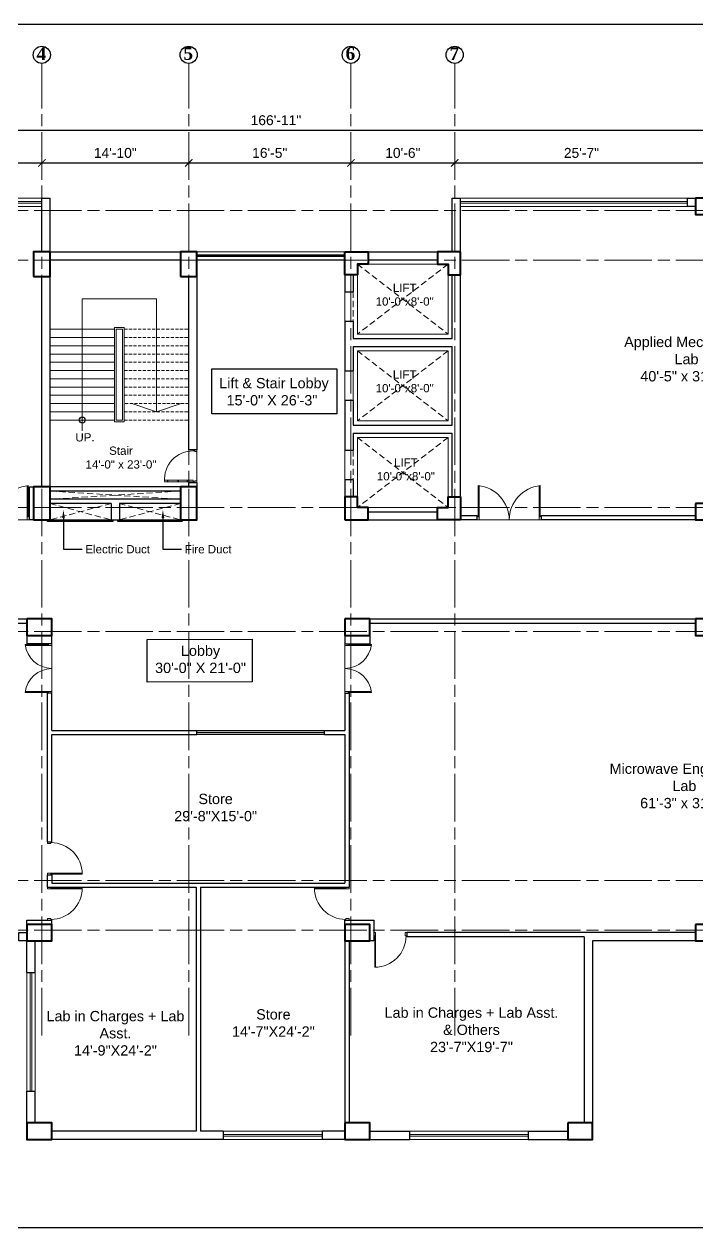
# Model space of a CAD drawing. Header units: inches. Extents: x -12 to 20935469, y -1604 to 24729220.
# Drawn here: x 20841094 to 20841909, y 24721123 to 24722582 of the extents above; entities that cross this region are included whole.
import ezdxf
from ezdxf import colors
from ezdxf.entities.mleader import LeaderData, LeaderLine
from ezdxf.math import Vec2, Vec3

# ---------------------------------------------------------------- set-up
doc = ezdxf.new("R2010")
doc.units = ezdxf.units.IN
doc.header["$LTSCALE"] = 0.03
doc.header["$MEASUREMENT"] = 0
doc.header["$PDMODE"] = 32
doc.header["$PDSIZE"] = 15
doc.linetypes.add('ACAD_ISO08W100', pattern=[36, 24, -3, 6, -3])
doc.linetypes.add('DASHED2', pattern=[0.375, 0.25, -0.125])
for name, color, linetype, lineweight in [('column', 1, 'Continuous', 40), ('Dim Line', 252, 'Continuous', 13), ('Door', 7, 'Continuous', 18), ('Dot', 253, 'Continuous', 0), ('Gas', 21, 'Continuous', 5), ('Grid Line', 252, 'Continuous', 18), ('Hatch', 253, 'Continuous', 15), ('Main Wall', 7, 'Continuous', 30), ('RAIL', 23, 'Continuous', 13), ('STAIR', 46, 'Continuous', 15), ('wind.', 150, 'Continuous', 20)]:
    doc.layers.add(name, color=color, linetype=linetype, lineweight=lineweight)
doc.layers.add('FUR', color=251, linetype='Continuous')
doc.layers.add('TEXT', color=7, linetype='Continuous')
doc.styles.add('2', font='swisscl.ttf')
doc.styles.add('RomanS', font='arial.ttf', dxfattribs={"height": 12})
doc.styles.get("Standard").update_dxf_attribs({"font": 'timesbd.ttf'})
doc.dimstyles.new('Aec_Arch_I', dxfattribs={"dimscale": 96, "dimtxt": 12, "dimasz": 0.09375, "dimexe": 0.125, "dimexo": 0.125, "dimgap": 0.0625, "dimtad": 1, "dimdec": 0, "dimzin": 3, "dimdsep": 46, "dimlunit": 4, "dimtxsty": 'RomanS', "dimblk1": 'ARCHTICK', "dimblk2": 'ARCHTICK', "dimsah": 1, "dimcen": 0.09375, "dimdle": 0.125, "dimadec": 0, "dimazin": 0, "dimtfac": 0.75, "dimtdec": 0, "dimtmove": 2, "dimatfit": 3, "dimldrblk": 'ARCHTICK', "dimfxl": 1, "dimfrac": 1, "dimtolj": 1, "dimtzin": 0, "dimarcsym": 0})

# ---------------------------------------------------------------- blocks, each defined once
blk = doc.blocks.new('Door_45')
at = {"layer": 'Door'}
for p, q in [((1.5, 5), (1.5, 44)), ((1.5, 40), (2.2, 40)), ((2.2, 40), (2.2, 39.5)), ((2.2, 39.5), (2.7, 39.5)), ((2.7, 39.5), (2.7, 40)), ((2.7, 40), (3.5, 40)), ((3.5, 44), (3.5, 5)), ((1.5, 25.8), (2.2, 25.8)), ((2.2, 25.8), (2.2, 25.3)), ((2.2, 25.3), (2.7, 25.3)), ((2.7, 25.8), (3.5, 25.8)), ((2.7, 25.3), (2.7, 25.8)), ((0, 0), (0, 5)), ((0, 5), (1.5, 5)), ((1.5, 12.6), (2.2, 12.6)), ((3.5, 5), (1.5, 5)), ((1.5, 5), (1.5, 3)), ((1.5, 3), (2.5, 3)), ((2.2, 12.6), (2.2, 13.1)), ((2.2, 13.1), (2.7, 13.1)), ((2.5, 3), (2.5, 0)), ((2.7, 13.1), (2.7, 12.6)), ((2.7, 12.6), (3.5, 12.6)), ((42.5, 3), (42.5, 0)), ((43.5, 3), (42.5, 3)), ((45, 5), (43.5, 5)), ((43.5, 5), (43.5, 3)), ((45, 0), (45, 5)), ((2.5, 0), (0, 0)), ((42.5, 0), (45, 0))]:
    blk.add_line(p, q, dxfattribs=at)
blk.add_arc((4.7, 5.3), 38.8, 359.6233, 94.6685, dxfattribs=at)
blk = doc.blocks.new('$D40')
at = {"layer": 'Door'}
for p, q in [((1, 4), (1, 42)), ((2, 0), (2, 42)), ((1, 5), (0, 5)), ((2, 0), (0, 0)), ((2, 4), (1, 4)), ((39, 4), (38, 4)), ((38, 4), (38, 0)), ((40, 0), (38, 0)), ((40, 5), (39, 5)), ((39, 5), (39, 4))]:
    blk.add_line(p, q, dxfattribs=at)
blk.add_arc((1, 4), 38, 0, 90, dxfattribs=at)
blk = doc.blocks.new('_ArchTick')
at = {"color": 0, "linetype": 'ByBlock', "lineweight": 35, "const_width": 0.15}
blk.add_lwpolyline([(-0.5, -0.5), (0.5, 0.5)], dxfattribs=at)
blk = doc.blocks.new('*D8')
at = {"layer": 'Defpoints', "color": 0, "transparency": 16777216}
for p in [(20831396.3, 24724578.2), (20831666.3, 24724578.2), (20831666.3, 24724578.2)]:
    blk.add_point(p, dxfattribs=at)
at = {"layer": 'Dim Line', "color": 0, "lineweight": -2, "transparency": 16777216}
blk.add_line((20831384.3, 24724578.2), (20831678.3, 24724578.2), dxfattribs=at)
at = {"layer": 'Dim Line', "color": 0, "lineweight": -2, "transparency": 16777216, "xscale": 9, "yscale": 9, "zscale": 9, "rotation": 180}
blk.add_blockref('_ArchTick', (20831396.3, 24724578.2), dxfattribs=at)
at = {"layer": 'Dim Line', "color": 0, "lineweight": -2, "transparency": 16777216, "xscale": 9, "yscale": 9, "zscale": 9}
blk.add_blockref('_ArchTick', (20831666.3, 24724578.2), dxfattribs=at)
at = {"layer": 'Dim Line', "color": 0, "transparency": 16777216, "insert": (20831531.3, 24724590.3), "char_height": 12, "attachment_point": 5, "style": 'RomanS'}
blk.add_mtext('\\A1;22\'-6"', dxfattribs=at)
blk = doc.blocks.new('*D9')
at = {"layer": 'Defpoints', "color": 0, "transparency": 16777216}
for p in [(20831666.3, 24724578.2), (20831844.3, 24724578.2), (20831844.3, 24724578.2)]:
    blk.add_point(p, dxfattribs=at)
at = {"layer": 'Dim Line', "color": 0, "lineweight": -2, "transparency": 16777216}
blk.add_line((20831654.3, 24724578.2), (20831856.3, 24724578.2), dxfattribs=at)
at = {"layer": 'Dim Line', "color": 0, "lineweight": -2, "transparency": 16777216, "xscale": 9, "yscale": 9, "zscale": 9, "rotation": 180}
blk.add_blockref('_ArchTick', (20831666.3, 24724578.2), dxfattribs=at)
at = {"layer": 'Dim Line', "color": 0, "lineweight": -2, "transparency": 16777216, "xscale": 9, "yscale": 9, "zscale": 9}
blk.add_blockref('_ArchTick', (20831844.3, 24724578.2), dxfattribs=at)
at = {"layer": 'Dim Line', "color": 0, "transparency": 16777216, "insert": (20831755.3, 24724590.3), "char_height": 12, "attachment_point": 5, "style": 'RomanS'}
blk.add_mtext('\\A1;14\'-10"', dxfattribs=at)
blk = doc.blocks.new('*D21')
at = {"layer": 'Defpoints', "color": 0, "transparency": 16777216}
for p in [(20831844.3, 24724578.2), (20832040.8, 24724578.2), (20832040.8, 24724578.2)]:
    blk.add_point(p, dxfattribs=at)
at = {"layer": 'Dim Line', "color": 0, "lineweight": -2, "transparency": 16777216}
for p, q in [((20831832.3, 24724578.2), (20832052.8, 24724578.2)), ((20831844.3, 24724566.2), (20831844.3, 24724566.2)), ((20832040.8, 24724566.2), (20832040.8, 24724566.2))]:
    blk.add_line(p, q, dxfattribs=at)
at = {"layer": 'Dim Line', "color": 0, "lineweight": -2, "transparency": 16777216, "xscale": 9, "yscale": 9, "zscale": 9, "rotation": 180}
blk.add_blockref('_ArchTick', (20831844.3, 24724578.2), dxfattribs=at)
at = {"layer": 'Dim Line', "color": 0, "lineweight": -2, "transparency": 16777216, "xscale": 9, "yscale": 9, "zscale": 9}
blk.add_blockref('_ArchTick', (20832040.8, 24724578.2), dxfattribs=at)
at = {"layer": 'Dim Line', "color": 0, "transparency": 16777216, "insert": (20831942.5, 24724590.3), "char_height": 12, "attachment_point": 5, "style": 'RomanS'}
blk.add_mtext('\\A1;16\'-5"', dxfattribs=at)
blk = doc.blocks.new('*D22')
at = {"layer": 'Defpoints', "color": 0, "transparency": 16777216}
for p in [(20832040.8, 24724578.2), (20832166.8, 24724578.2), (20832166.8, 24724578.2)]:
    blk.add_point(p, dxfattribs=at)
at = {"layer": 'Dim Line', "color": 0, "lineweight": -2, "transparency": 16777216}
for p, q in [((20832028.8, 24724578.2), (20832178.8, 24724578.2)), ((20832040.8, 24724566.2), (20832040.8, 24724566.2)), ((20832166.8, 24724566.2), (20832166.8, 24724566.2))]:
    blk.add_line(p, q, dxfattribs=at)
at = {"layer": 'Dim Line', "color": 0, "lineweight": -2, "transparency": 16777216, "xscale": 9, "yscale": 9, "zscale": 9, "rotation": 180}
blk.add_blockref('_ArchTick', (20832040.8, 24724578.2), dxfattribs=at)
at = {"layer": 'Dim Line', "color": 0, "lineweight": -2, "transparency": 16777216, "xscale": 9, "yscale": 9, "zscale": 9}
blk.add_blockref('_ArchTick', (20832166.8, 24724578.2), dxfattribs=at)
at = {"layer": 'Dim Line', "color": 0, "transparency": 16777216, "insert": (20832103.8, 24724590.3), "char_height": 12, "attachment_point": 5, "style": 'RomanS'}
blk.add_mtext('\\A1;10\'-6"', dxfattribs=at)
blk = doc.blocks.new('*D23')
at = {"layer": 'Defpoints', "color": 0, "transparency": 16777216}
for p in [(20832166.8, 24724578.2), (20832473.8, 24724578.2), (20832473.8, 24724578.2)]:
    blk.add_point(p, dxfattribs=at)
at = {"layer": 'Dim Line', "color": 0, "lineweight": -2, "transparency": 16777216}
for p, q in [((20832154.8, 24724578.2), (20832485.8, 24724578.2)), ((20832166.8, 24724566.2), (20832166.8, 24724566.2)), ((20832473.8, 24724566.2), (20832473.8, 24724566.2))]:
    blk.add_line(p, q, dxfattribs=at)
at = {"layer": 'Dim Line', "color": 0, "lineweight": -2, "transparency": 16777216, "xscale": 9, "yscale": 9, "zscale": 9, "rotation": 180}
blk.add_blockref('_ArchTick', (20832166.8, 24724578.2), dxfattribs=at)
at = {"layer": 'Dim Line', "color": 0, "lineweight": -2, "transparency": 16777216, "xscale": 9, "yscale": 9, "zscale": 9}
blk.add_blockref('_ArchTick', (20832473.8, 24724578.2), dxfattribs=at)
at = {"layer": 'Dim Line', "color": 0, "transparency": 16777216, "insert": (20832320.3, 24724590.3), "char_height": 12, "attachment_point": 5, "style": 'RomanS'}
blk.add_mtext('\\A1;25\'-7"', dxfattribs=at)
blk = doc.blocks.new('*D13')
at = {"layer": 'Defpoints', "color": 0, "transparency": 16777216}
for p in [(20830948.3, 24724610.7), (20832951.8, 24724617.8), (20832951.8, 24724610.7)]:
    blk.add_point(p, dxfattribs=at)
at = {"layer": 'Dim Line', "color": 0, "lineweight": -2, "transparency": 16777216}
for p, q in [((20830948.3, 24724622.7), (20830948.3, 24724629.8)), ((20832951.8, 24724622.7), (20832951.8, 24724629.8)), ((20830936.3, 24724617.8), (20832963.8, 24724617.8))]:
    blk.add_line(p, q, dxfattribs=at)
at = {"layer": 'Dim Line', "color": 0, "lineweight": -2, "transparency": 16777216, "xscale": 9, "yscale": 9, "zscale": 9, "rotation": 180}
blk.add_blockref('_ArchTick', (20830948.3, 24724617.8), dxfattribs=at)
at = {"layer": 'Dim Line', "color": 0, "lineweight": -2, "transparency": 16777216, "xscale": 9, "yscale": 9, "zscale": 9}
blk.add_blockref('_ArchTick', (20832951.8, 24724617.8), dxfattribs=at)
at = {"layer": 'Dim Line', "color": 0, "transparency": 16777216, "insert": (20831950, 24724629.9), "char_height": 12, "attachment_point": 5, "style": 'RomanS'}
blk.add_mtext('\\A1;166\'-11"', dxfattribs=at)
blk = doc.blocks.new('A$C36295410')
at = {"layer": 'Door'}
for p, q in [((1, 4), (1, 32)), ((2, 0), (2, 32)), ((58, 0), (58, 32)), ((59, 4), (59, 32)), ((1, 5), (0, 5)), ((2, 4), (1, 4)), ((58, 4), (59, 4)), ((59, 5), (60, 5)), ((2, 0), (0, 0)), ((58, 0), (60, 0))]:
    blk.add_line(p, q, dxfattribs=at)
for centre, start, end in [((-2.5, -0.3), 0.5906, 83.7783), ((62.5, -0.3), 96.2217, 179.4094)]:
    blk.add_arc(centre, 32.5, start, end, dxfattribs=at)
blk = doc.blocks.new('fff')
at = {"layer": 'Grid Line', "color": 252, "linetype": 'ACAD_ISO08W100', "lineweight": 9, "ltscale": 80, "true_color": 0x939598}
for p, q in [((20831666.3, 24723521.1), (20831666.3, 24724698.8)), ((20831844.3, 24723521.1), (20831844.3, 24724698.8)), ((20832040.8, 24723521.1), (20832040.8, 24724698.8)), ((20832166.8, 24723521.1), (20832166.8, 24724698.8)), ((20833096.9, 24724520.6), (20830726.1, 24724520.6)), ((20833096.9, 24724460.6), (20830726.1, 24724460.6)), ((20833096.9, 24724160.7), (20830726.1, 24724160.7)), ((20833096.9, 24724010.7), (20830726.1, 24724010.7)), ((20833096.9, 24723708.7), (20830726.1, 24723708.7)), ((20833096.9, 24723648.8), (20830726.1, 24723648.8))]:
    blk.add_line(p, q, dxfattribs=at)
at = {"layer": 'Dim Line'}
for base, p1, p2, picture, middle in [((20832951.7523, 24724617.8128), (20830948.3088, 24724610.7482), (20832951.7523, 24724610.7482), '*D13', (20831950.0306, 24724629.9397)), ((20831666.3, 24724578.2), (20831396.3, 24724578.2), (20831666.3, 24724578.2), '*D8', (20831531.3, 24724590.3)), ((20831844.3, 24724578.2), (20831666.3, 24724578.2), (20831844.3, 24724578.2), '*D9', (20831755.3, 24724590.3)), ((20832040.7792, 24724578.1666), (20831844.25, 24724578.1666), (20832040.7792, 24724578.1666), '*D21', (20831942.5146, 24724590.2934)), ((20832166.8, 24724578.2), (20832040.8, 24724578.2), (20832166.8, 24724578.2), '*D22', (20832103.8, 24724590.3)), ((20832473.8, 24724578.2), (20832166.8, 24724578.2), (20832473.8, 24724578.2), '*D23', (20832320.3, 24724590.3))]:
    dim = blk.add_linear_dim(base=base, p1=p1, p2=p2, dimstyle='Aec_Arch_I', dxfattribs=at)
    dim.commit()
    dim.dimension.update_dxf_attribs({"geometry": picture, "text_midpoint": middle})

msp = doc.modelspace()

# ---------------------------------------------------------------- linework, layer by layer
msp.add_line((20841303.1, 24722296), (20841482.6, 24722296))
for points in [[(20841321.3, 24722164.1), (20841472.9, 24722164.1), (20841472.9, 24722109.5), (20841321.3, 24722109.5)], [(20841122.1, 24721981), (20841201.4, 24721981), (20841201.4, 24721979), (20841122.1, 24721979)], [(20841207.1, 24721981), (20841285.4, 24721981), (20841285.4, 24721979), (20841207.1, 24721979)], [(20841243, 24721836), (20841370.2, 24721836.4), (20841370.2, 24721784.9), (20841243, 24721784.5)]]:
    msp.add_lwpolyline(points, close=True)
msp.add_circle((20841164.1, 24722102), 3.61)
at = {"layer": 'column', "lineweight": 40, "ltscale": 20}
for points in [[(20841907.6, 24722370.9), (20841907.6, 24722350.9), (20841937.6, 24722350.9), (20841937.6, 24722370.9)], [(20841105.1, 24722276), (20841125.1, 24722276), (20841125.1, 24722306), (20841105.1, 24722306)], [(20841283.1, 24722276), (20841303.1, 24722276), (20841303.1, 24722306), (20841283.1, 24722306)], [(20841105.1, 24721981), (20841125.1, 24721981), (20841125.1, 24722021), (20841105.1, 24722021)], [(20841283.1, 24721981), (20841303.1, 24721981), (20841303.1, 24722021), (20841283.1, 24722021)], [(20841907.6, 24722001), (20841907.6, 24721981), (20841937.6, 24721981), (20841937.6, 24722001)], [(20841097.1, 24721861), (20841097.1, 24721841), (20841127.1, 24721841), (20841127.1, 24721861)], [(20841482.6, 24721861), (20841482.6, 24721841), (20841512.6, 24721841), (20841512.6, 24721861)], [(20841907.6, 24721861), (20841907.6, 24721841), (20841937.6, 24721841), (20841937.6, 24721861)], [(20841097.1, 24721491), (20841097.1, 24721471), (20841127.1, 24721471), (20841127.1, 24721491)], [(20841482.6, 24721491), (20841482.6, 24721471), (20841512.6, 24721471), (20841512.6, 24721491)], [(20841907.6, 24721491), (20841907.6, 24721471), (20841937.6, 24721471), (20841937.6, 24721491)], [(20841097.1, 24721250.5), (20841097.1, 24721230.5), (20841127.1, 24721230.5), (20841127.1, 24721250.5)], [(20841482.6, 24721250.5), (20841482.6, 24721230.5), (20841512.6, 24721230.5), (20841512.6, 24721250.5)], [(20841752.6, 24721250.5), (20841752.6, 24721230.5), (20841782.6, 24721230.5), (20841782.6, 24721250.5)]]:
    msp.add_lwpolyline(points, close=True, dxfattribs=at)
for points in [[(20841482.6, 24722306), (20841510.6, 24722306), (20841510.6, 24722291), (20841497.6, 24722291), (20841497.6, 24722278), (20841482.6, 24722278), (20841482.6, 24722306)], [(20841622.6, 24722306), (20841594.6, 24722306), (20841594.6, 24722291), (20841607.6, 24722291), (20841607.6, 24722278), (20841622.6, 24722278), (20841622.6, 24722306)], [(20841482.6, 24721981), (20841510.6, 24721981), (20841510.6, 24721996), (20841497.6, 24721996), (20841497.6, 24722009), (20841482.6, 24722009), (20841482.6, 24721981)], [(20841622.6, 24721981), (20841594.6, 24721981), (20841594.6, 24721996), (20841607.6, 24721996), (20841607.6, 24722009), (20841622.6, 24722009), (20841622.6, 24721981)]]:
    msp.add_lwpolyline(points, dxfattribs=at)
at = {"layer": 'Defpoints'}
msp.add_lwpolyline([(20840142.6, 24722581.7), (20842581.5, 24722581.7), (20842581.5, 24721123.2), (20840142.6, 24721123.2)], close=True, dxfattribs=at)
at = {"layer": 'Door'}
for p, q in [((20841097.5, 24721981), (20841097.5, 24722022.6)), ((20841098.8, 24721984.7), (20841098.8, 24722022.6)), ((20841643.9, 24721984.7), (20841643.9, 24722022.6)), ((20841645.2, 24721981), (20841645.2, 24722022.6)), ((20841718, 24721981), (20841718, 24722022.6)), ((20841719.3, 24721984.7), (20841719.3, 24722022.6)), ((20841098.8, 24721986), (20841100.1, 24721986)), ((20841643.9, 24721986), (20841642.6, 24721986)), ((20841719.3, 24721986), (20841720.6, 24721986)), ((20841097.5, 24721984.7), (20841098.8, 24721984.7)), ((20841097.5, 24721981), (20841100.1, 24721981)), ((20841645.2, 24721981), (20841642.6, 24721981)), ((20841645.2, 24721984.7), (20841643.9, 24721984.7)), ((20841718, 24721984.7), (20841719.3, 24721984.7)), ((20841718, 24721981), (20841720.6, 24721981))]:
    msp.add_line(p, q, dxfattribs=at)
for centre, start, end in [((20841103.4, 24721980.6), 96.2217, 179.4094), ((20841639.4, 24721980.6), 0.5906, 83.7783), ((20841723.9, 24721980.6), 96.2217, 179.4094)]:
    msp.add_arc(centre, 42.3, start, end, dxfattribs=at)
at = {"layer": 'Dot', "linetype": 'DASHED2', "lineweight": 0, "ltscale": 1000}
for p, q in [((20841497.6, 24722291), (20841607.6, 24722206)), ((20841607.6, 24722291), (20841497.6, 24722206)), ((20841492.6, 24722257.5), (20841492.6, 24722221.5)), ((20841497.6, 24722186), (20841607.6, 24722101)), ((20841607.6, 24722186), (20841497.6, 24722101)), ((20841482.6, 24722161.5), (20841482.6, 24722125.5)), ((20841497.6, 24722081), (20841607.7, 24721995.9)), ((20841607.7, 24722081), (20841497.6, 24721995.9)), ((20841482.6, 24722065.5), (20841482.6, 24722029.5)), ((20841492.6, 24722065.5), (20841492.6, 24722029.5)), ((20841125.1, 24722016), (20841283.1, 24722006)), ((20841283.1, 24722016), (20841125.1, 24722006)), ((20841199.1, 24722001), (20841125.1, 24721981)), ((20841125.1, 24722001), (20841199.1, 24721981)), ((20841209.1, 24722001), (20841283.1, 24721981)), ((20841283.1, 24722001), (20841209.1, 24721981))]:
    msp.add_line(p, q, dxfattribs=at)
at = {"layer": 'Gas', "color": 0, "lineweight": 5}
for points in [[(20841497.6, 24722206), (20841607.6, 24722206), (20841607.6, 24722291), (20841497.6, 24722291)], [(20841215.1, 24722100), (20841203.1, 24722100), (20841203.1, 24722214), (20841215.1, 24722214)], [(20841213.1, 24722102), (20841205.1, 24722102), (20841205.1, 24722212), (20841213.1, 24722212)], [(20841497.6, 24722101), (20841607.6, 24722101), (20841607.6, 24722186), (20841497.6, 24722186)], [(20841497.6, 24721995.9), (20841607.7, 24721995.9), (20841607.7, 24722081), (20841497.6, 24722081)]]:
    msp.add_lwpolyline(points, close=True, dxfattribs=at)
at = {"layer": 'Hatch', "lineweight": 0}
msp.add_line((20841482.6, 24722257.5), (20841482.6, 24722221.5), dxfattribs=at)
at = {"layer": 'Main Wall'}
for p, q in [((20841115.1, 24722370.9), (20841125.1, 24722370.9)), ((20841115.1, 24722306), (20841115.1, 24722370.9)), ((20841125.1, 24722306), (20841125.1, 24722370.9)), ((20841612.6, 24722370.9), (20841622.6, 24722370.9)), ((20841612.6, 24722306), (20841612.6, 24722370.9)), ((20841622.6, 24722306), (20841622.6, 24722370.9)), ((20841125.1, 24722306), (20841283.1, 24722306)), ((20841125.1, 24722295.9), (20841125.1, 24722296)), ((20841125.1, 24722296), (20841283.1, 24722296)), ((20841510.6, 24722306), (20841612.6, 24722306)), ((20841510.6, 24722296), (20841594.6, 24722296)), ((20841125.1, 24722021), (20841125.1, 24722280)), ((20841622.6, 24722009), (20841622.6, 24722278)), ((20841115.1, 24722021), (20841115.1, 24722276)), ((20841293.1, 24722276), (20841293.1, 24722066)), ((20841303.1, 24722276), (20841303.1, 24722066)), ((20841492.6, 24722201), (20841612.6, 24722201)), ((20841492.6, 24722191), (20841612.6, 24722191)), ((20841492.6, 24722096), (20841612.6, 24722096)), ((20841492.6, 24722086), (20841612.6, 24722086)), ((20841303.1, 24722066), (20841293.1, 24722066)), ((20841283.1, 24722021), (20841125.1, 24722021)), ((20841283.1, 24722016), (20841125.1, 24722016)), ((20841293.1, 24722026), (20841293.1, 24722021)), ((20841303.1, 24722026), (20841293.1, 24722026)), ((20841303.1, 24722026), (20841303.1, 24722021)), ((20841283.1, 24722006), (20841125.1, 24722006)), ((20841199.1, 24722001), (20841125.1, 24722001)), ((20841199.1, 24722001), (20841199.1, 24721981)), ((20841283.1, 24722001), (20841209.1, 24722001)), ((20841209.1, 24722001), (20841209.1, 24721981)), ((20841642.6, 24721986), (20841622.6, 24721986)), ((20841642.6, 24721981), (20841642.6, 24721986)), ((20841907.6, 24721986), (20841720.6, 24721986)), ((20841720.6, 24721981), (20841720.6, 24721986)), ((20841199.1, 24721981), (20841209.1, 24721981)), ((20841510.6, 24721981), (20841594.6, 24721981)), ((20841642.6, 24721981), (20841622.6, 24721981)), ((20841907.6, 24721981), (20841720.6, 24721981)), ((20841512.6, 24721861), (20841907.6, 24721861)), ((20841512.6, 24721856), (20841907.6, 24721856)), ((20841097.1, 24721841), (20841097.1, 24721831)), ((20841127.1, 24721831), (20841127.1, 24721841)), ((20841482.6, 24721841), (20841482.6, 24721831)), ((20841512.6, 24721841), (20841512.6, 24721831)), ((20841127.1, 24721831), (20841097.1, 24721831)), ((20841482.6, 24721831), (20841512.6, 24721831)), ((20841122.1, 24721591), (20841122.1, 24721771)), ((20841127.1, 24721771), (20841122.1, 24721771)), ((20841127.1, 24721726), (20841127.1, 24721771)), ((20841482.6, 24721771), (20841482.6, 24721726)), ((20841482.6, 24721771), (20841487.6, 24721771)), ((20841487.6, 24721771), (20841487.6, 24721536)), ((20841127.1, 24721726), (20841303.1, 24721726)), ((20841303.1, 24721721), (20841303.1, 24721726)), ((20841457.8, 24721726), (20841482.6, 24721726)), ((20841457.8, 24721721), (20841457.8, 24721726)), ((20841127.1, 24721591), (20841127.1, 24721721)), ((20841127.1, 24721721), (20841303.1, 24721721)), ((20841457.8, 24721721), (20841482.6, 24721721)), ((20841482.6, 24721721), (20841482.6, 24721541)), ((20841122.1, 24721591), (20841127.1, 24721591)), ((20841122.1, 24721541), (20841122.1, 24721551)), ((20841122.1, 24721551), (20841127.1, 24721551)), ((20841127.1, 24721551), (20841127.1, 24721541)), ((20841122.1, 24721536), (20841122.1, 24721541)), ((20841122.1, 24721536), (20841302.4, 24721536)), ((20841127.1, 24721541), (20841482.6, 24721541)), ((20841302.4, 24721536), (20841302.4, 24721240.5)), ((20841307.4, 24721536), (20841487.6, 24721536)), ((20841307.4, 24721536), (20841307.4, 24721240.5)), ((20841097.1, 24721491), (20841097.1, 24721496)), ((20841097.1, 24721496), (20841127.1, 24721496)), ((20841127.1, 24721491), (20841127.1, 24721496)), ((20841482.6, 24721491), (20841482.6, 24721496)), ((20841482.6, 24721496), (20841517.6, 24721496)), ((20841517.6, 24721496), (20841517.6, 24721471)), ((20841907.6, 24721481), (20841557.6, 24721481)), ((20841557.6, 24721481), (20841557.6, 24721476)), ((20841772.6, 24721476), (20841557.6, 24721476)), ((20841772.6, 24721476), (20841772.6, 24721250.5)), ((20841097.1, 24721432.8), (20841097.1, 24721471)), ((20841107.1, 24721432.8), (20841107.1, 24721471)), ((20841482.6, 24721471), (20841482.6, 24721250.5)), ((20841487.6, 24721471), (20841487.6, 24721250.5)), ((20841517.6, 24721471), (20841512.6, 24721471)), ((20841907.6, 24721471), (20841782.6, 24721471)), ((20841782.6, 24721471), (20841782.6, 24721250.5)), ((20841097.1, 24721432.8), (20841107.1, 24721432.8)), ((20841097.1, 24721250.5), (20841097.1, 24721288.8)), ((20841097.1, 24721288.8), (20841107.1, 24721288.8)), ((20841107.1, 24721250.5), (20841107.1, 24721288.8)), ((20841302.4, 24721240.5), (20841127.1, 24721240.5)), ((20841335, 24721230.5), (20841127.1, 24721230.5)), ((20841335, 24721240.5), (20841307.4, 24721240.5)), ((20841335, 24721240.5), (20841335, 24721230.5)), ((20841482.6, 24721240.5), (20841455, 24721240.5)), ((20841455, 24721240.5), (20841455, 24721230.5)), ((20841482.6, 24721230.5), (20841455, 24721230.5)), ((20841492.6, 24721230.5), (20841560.6, 24721230.5)), ((20841512.6, 24721240.5), (20841560.6, 24721240.5)), ((20841560.6, 24721240.5), (20841560.6, 24721230.5)), ((20841704.6, 24721240.5), (20841752.6, 24721240.5)), ((20841704.6, 24721240.5), (20841704.6, 24721230.5)), ((20841704.6, 24721230.5), (20841752.6, 24721230.5))]:
    msp.add_line(p, q, dxfattribs=at)
at = {"layer": 'Main Wall', "lineweight": 13}
msp.add_line((20841492.6, 24722161.5), (20841492.6, 24722125.5), dxfattribs=at)
at = {"layer": 'Main Wall', "lineweight": 30}
msp.add_lwpolyline([(20841897.6, 24722370.9), (20841907.6, 24722370.9), (20841907.6, 24722360.9), (20841897.6, 24722360.9)], close=True, dxfattribs=at)
at = {"layer": 'Main Wall'}
for points in [[(20841482.6, 24722278), (20841482.6, 24722257.5), (20841492.6, 24722257.5)], [(20841492.6, 24722278), (20841492.6, 24722257.5)], [(20841612.6, 24722201), (20841612.6, 24722278)], [(20841492.6, 24722221.5), (20841482.6, 24722221.5), (20841482.6, 24722161.5), (20841492.6, 24722161.5)], [(20841492.6, 24722221.5), (20841492.6, 24722201)], [(20841492.6, 24722191), (20841492.6, 24722161.5)], [(20841612.6, 24722096), (20841612.6, 24722191)], [(20841492.6, 24722125.5), (20841482.6, 24722125.5), (20841482.6, 24722065.5), (20841492.6, 24722065.5)], [(20841492.6, 24722125.5), (20841492.6, 24722096)], [(20841492.6, 24722086), (20841492.6, 24722065.5)], [(20841612.6, 24722009), (20841612.6, 24722086)], [(20841492.6, 24722029.5), (20841482.6, 24722029.5), (20841482.6, 24722009), (20841482.6, 24722009)], [(20841492.6, 24722029.5), (20841492.6, 24722009)], [(20841510.6, 24721991), (20841594.6, 24721991)], [(20840860.1, 24721861), (20841097.1, 24721861)], [(20840860.1, 24721856), (20841097.1, 24721856)]]:
    msp.add_lwpolyline(points, dxfattribs=at)
for points in [[(20841100.1, 24722021), (20841105.1, 24722021), (20841105.1, 24721981), (20841100.1, 24721981)], [(20841087.1, 24721481), (20841097.1, 24721481), (20841097.1, 24721471), (20841087.1, 24721471)]]:
    msp.add_lwpolyline(points, close=True, dxfattribs=at)
at = {"layer": 'RAIL', "lineweight": 9}
for p, q in [((20841164.1, 24722088.9), (20841164.1, 24722249)), ((20841164.1, 24722249), (20841254.1, 24722249)), ((20841254.1, 24722249), (20841254.1, 24722112)), ((20841224.1, 24722122), (20841254.1, 24722112)), ((20841254.1, 24722112), (20841284.1, 24722122))]:
    msp.add_line(p, q, dxfattribs=at)
at = {"layer": 'STAIR', "color": 32, "lineweight": 5}
for p, q in [((20841125.1, 24722212), (20841203.1, 24722212)), ((20841125.1, 24722202), (20841203.1, 24722202)), ((20841125.1, 24722192), (20841203.1, 24722192)), ((20841125.1, 24722182), (20841203.1, 24722182)), ((20841125.1, 24722172), (20841203.1, 24722172)), ((20841125.1, 24722162), (20841203.1, 24722162)), ((20841125.1, 24722152), (20841203.1, 24722152)), ((20841125.1, 24722142), (20841203.1, 24722142)), ((20841125.1, 24722132), (20841203.1, 24722132)), ((20841125.1, 24722122), (20841203.1, 24722122)), ((20841125.1, 24722112), (20841203.1, 24722112)), ((20841125.1, 24722102), (20841203.1, 24722102))]:
    msp.add_line(p, q, dxfattribs=at)
at = {"layer": 'STAIR', "color": 32, "linetype": 'DASHED2', "lineweight": 5, "ltscale": 500}
for p, q in [((20841215.1, 24722212), (20841293.1, 24722212)), ((20841215.1, 24722202), (20841293.1, 24722202)), ((20841215.1, 24722192), (20841293.1, 24722192)), ((20841215.1, 24722182), (20841293.1, 24722182)), ((20841215.1, 24722172), (20841293.1, 24722172)), ((20841215.1, 24722162), (20841293.1, 24722162)), ((20841215.1, 24722152), (20841293.1, 24722152)), ((20841215.1, 24722142), (20841293.1, 24722142)), ((20841215.1, 24722132), (20841293.1, 24722132)), ((20841293.1, 24722122), (20841215.1, 24722122)), ((20841233.1, 24722122), (20841293.1, 24722122)), ((20841215.1, 24722112), (20841293.1, 24722112)), ((20841215.1, 24722102), (20841293.1, 24722102))]:
    msp.add_line(p, q, dxfattribs=at)
at = {"layer": 'TEXT'}
for centre in [(20841115.1, 24722544.5), (20841293.1, 24722544.5), (20841489.6, 24722544.5), (20841615.6, 24722544.5)]:
    msp.add_circle(centre, 10.4, dxfattribs=at)
at = {"layer": 'wind.', "lineweight": 5}
for p, q in [((20840870.1, 24722370.9), (20841115.1, 24722370.9)), ((20840870.1, 24722366.9), (20841115.1, 24722366.9)), ((20840870.1, 24722364.9), (20841115.1, 24722364.9)), ((20841622.6, 24722370.9), (20841897.6, 24722370.9)), ((20841622.6, 24722366.9), (20841897.6, 24722366.9)), ((20841622.6, 24722364.9), (20841897.6, 24722364.9)), ((20840870.1, 24722360.9), (20841115.1, 24722360.9)), ((20841622.6, 24722360.9), (20841897.6, 24722360.9)), ((20841303.1, 24722306), (20841482.6, 24722306)), ((20841303.1, 24722302), (20841482.6, 24722302)), ((20841303.1, 24722301), (20841482.6, 24722301)), ((20841303.1, 24722300), (20841482.6, 24722300)), ((20841303.1, 24721726), (20841457.8, 24721726)), ((20841303.1, 24721724), (20841457.8, 24721724)), ((20841303.1, 24721723), (20841457.8, 24721723)), ((20841303.1, 24721721), (20841457.8, 24721721)), ((20841097.1, 24721288.8), (20841097.1, 24721432.8)), ((20841101.1, 24721288.8), (20841101.1, 24721432.8)), ((20841103.1, 24721288.8), (20841103.1, 24721432.8)), ((20841107.1, 24721432.8), (20841107.1, 24721288.8)), ((20841455, 24721240.5), (20841335, 24721240.5)), ((20841455, 24721236.5), (20841335, 24721236.5)), ((20841455, 24721234.5), (20841335, 24721234.5)), ((20841455, 24721230.5), (20841335, 24721230.5)), ((20841560.6, 24721240.5), (20841704.6, 24721240.5)), ((20841560.6, 24721236.5), (20841704.6, 24721236.5)), ((20841560.6, 24721234.5), (20841704.6, 24721234.5)), ((20841560.6, 24721230.5), (20841704.6, 24721230.5))]:
    msp.add_line(p, q, dxfattribs=at)
at = {"layer": 'wind.'}
for p, q in [((20841097.1, 24721477), (20841097.1, 24721477)), ((20841097.1, 24721475), (20841097.1, 24721475))]:
    msp.add_line(p, q, dxfattribs=at)
at = {"layer": 'wind.', "lineweight": 5}
msp.add_lwpolyline([(20840481.1, 24721981.2), (20841303.1, 24721981), (20841303.1, 24722296), (20841482.6, 24722296), (20841482.6, 24721981), (20842316.6, 24721981), (20842316.6, 24721861), (20841482.6, 24721861), (20841482.6, 24721726), (20841127.1, 24721726), (20841127.1, 24721861), (20840481.1, 24721861), (20840481.2, 24721981.2)], dxfattribs=at)

# ---------------------------------------------------------------- block references
msp.add_blockref('fff', (9448.9, -2164.7))
at = {"layer": 'Door', "color": 250, "ltscale": 20, "xscale": 0.8888888888759539, "yscale": 0.8888888888759539, "zscale": 0.8888888888759539, "rotation": 90.00000000000001}
msp.add_blockref('Door_45', (20841303.1, 24722026), dxfattribs=at)
at = {"layer": 'Door', "xscale": -1}
for p, rotation in [((20841122.1, 24721551), 270), ((20841487.6, 24721536), 90), ((20841517.6, 24721481), 180)]:
    msp.add_blockref('$D40', p, dxfattribs=dict(at, rotation=rotation))
at = {"layer": 'Door', "rotation": 270}
msp.add_blockref('$D40', (20841122.1, 24721536), dxfattribs=at)
at = {"layer": 'FUR', "rotation": 90.00000000000001}
msp.add_blockref('A$C36295410', (20841127.1, 24721771), dxfattribs=at)
at = {"layer": 'FUR', "xscale": -1, "rotation": 270}
msp.add_blockref('A$C36295410', (20841482.6, 24721771), dxfattribs=at)

# ---------------------------------------------------------------- texts
at = {"layer": 'TEXT', "char_height": 15.44, "width": 227.458, "attachment_point": 8, "rotation": 0}
for s, insert in [('\\A1;4', (20841114.6, 24722538.2)), ('\\A1;5', (20841292.6, 24722538.2)), ('\\A1;6', (20841489.1, 24722538.2)), ('\\A1;7', (20841615.1, 24722538.2))]:
    msp.add_mtext(s, dxfattribs=dict(at, insert=insert))
at = {"layer": 'TEXT', "color": 250, "lineweight": 30, "ltscale": 20, "char_height": 10, "attachment_point": 1, "style": '2'}
for width, insert in [(748.022, (20841180.9, 24722267.3)), (748.022, (20841180.9, 24722162.3)), (72.173, (20841520.3, 24722055.6))]:
    msp.add_mtext_dynamic_manual_height_columns('\\pxqc;{\\fArial|b0|i0|c0|p34;\\C256;LIFT\\P10\'-0"x8\'-0"}', width=width, gutter_width=0.5, heights=[0], dxfattribs=dict(at, insert=insert))
at = {"layer": 'TEXT', "color": 30, "lineweight": 5, "ltscale": 20, "attachment_point": 2, "style": '2'}
for s, width, gutter_width, insert, char_height in [('\\pxsm1;{\\fArial|b0|i0|c0|p34;\\C0;Applied Mechanics\\P Lab \\P40\'-5" x 31\'-3" }', 276.855, 0.75, (20841894.1, 24722202.9), 12.476), ('\\pxsm1,qc;{\\fArial|b0|i0|c0|p34;\\C0; Lift & Stair Lobby\\P15\'-0" X 26\'-3" }', 146.388, 0.75, (20841394.1, 24722153), 12.476), ('{\\fArial|b0|i0|c0|p34;\\C0;UP.}', 104.76, 0.5, (20841167.5, 24722086.1), 10), ('\\pxsm1;{\\fArial|b0|i0|c0|p34;\\C0;Stair\\P14\'-0" x 23\'-0"  }', 114.807, 0.282, (20841211.1, 24722069.9), 10), ('\\pxsm1,qc;{\\fArial|b0|i0|c0|p34;\\C0;Lobby\\P30\'-0" X 21\'-0" }', 146.388, 0.75, (20841307.5, 24721828.8), 12.476), ('{\\fArial|b0|i0|c0|p34;\\C0;Microwave Engineering \\PLab\\P\\pxsm1;61\'-3" x 31\'-3" }', 259.551, 0.75, (20841893.9, 24721685.8), 12.476), ('{\\fArial|b0|i0|c0|p34;\\C0;Store\\P29\'-8"X15\'-0"}', 104.76, 0.5, (20841325.8, 24721649.2), 12.476), ('{\\fArial|b0|i0|c0|p34;\\C0;Store\\P14\'-7"X24\'-2"}', 104.76, 0.5, (20841395.8, 24721388.2), 12.476), ('{\\fArial|b0|i0|c0|p34;\\C0;Lab in Charges + Lab Asst.\\P& Others \\P23\'-7"X19\'-7"}', 267.846, 0.5, (20841635.9, 24721390.3), 12.476), ('{\\fArial|b0|i0|c0|p34;\\C0;Lab in Charges + Lab Asst. \\P14\'-9"X24\'-2"}', 169.717, 0.5, (20841204.4, 24721386.1), 12.476)]:
    msp.add_mtext_dynamic_manual_height_columns(s, width=width, gutter_width=gutter_width, heights=[0], dxfattribs=dict(at, insert=insert, char_height=char_height))

# ---------------------------------------------------------------- leaders
at = {"layer": 'TEXT', "lineweight": 5, "ltscale": 20}
ml = msp.add_multileader_mtext('Standard', dxfattribs=at)
ml.set_content('{\\fArial|b0|i0|c0|p34; Electric Duct}', color=256)
ml.set_leader_properties()
ml.build(insert=Vec2(0, 0))
ml.multileader.update_dxf_attribs({"text_right_attachment_type": 6, "dogleg_length": 0.36, "arrow_head_size": 10})
ctx = ml.context
ctx.base_point, ctx.char_height, ctx.arrow_head_size, ctx.landing_gap_size, ctx.plane_origin = Vec3(20841163.9, 24721945.4), 10, 10, 0.09, Vec3(20841141.4, 24721993.3)
ctx.right_attachment = 6
notes = []
notes.append((ctx, [(0, (1, 1, 0), (20841141.4, 24721945.4), (1, 0), 22.5, [(0, [(20841141.4, 24721993.3)], 0, [])])]))
ctx.mtext.insert, ctx.mtext.width, ctx.mtext.defined_height, ctx.mtext.flow_direction = Vec3(20841164, 24721950.5), 232.704, 29.8, 5
ml = msp.add_multileader_mtext('Standard', dxfattribs=at)
ml.set_content('{\\fArial|b0|i0|c0|p34; Fire Duct}', color=256)
ml.set_leader_properties()
ml.build(insert=Vec2(0, 0))
ml.multileader.update_dxf_attribs({"text_right_attachment_type": 6, "dogleg_length": 0.36, "arrow_head_size": 10})
ctx = ml.context
ctx.base_point, ctx.char_height, ctx.arrow_head_size, ctx.landing_gap_size, ctx.plane_origin = Vec3(20841284.4, 24721945.4), 10, 10, 0.09, Vec3(20841261.9, 24721993.3)
ctx.right_attachment = 6
notes.append((ctx, [(0, (1, 1, 0), (20841261.9, 24721945.4), (1, 0), 22.5, [(0, [(20841261.9, 24721993.3)], 0, [])])]))
ctx.mtext.insert, ctx.mtext.width, ctx.mtext.defined_height, ctx.mtext.flow_direction = Vec3(20841284.5, 24721950.5), 232.704, 29.8, 5
for ctx, leaders in notes:
    for number, flags, end, landing, length, lines in leaders:
        leader = LeaderData()
        leader.index, (leader.has_last_leader_line, leader.has_dogleg_vector, leader.attachment_direction) = number, flags
        leader.last_leader_point, leader.dogleg_vector, leader.dogleg_length = Vec3(end), Vec3(landing), length
        for number, points, colour, breaks in lines:
            line = LeaderLine()
            line.index, line.vertices, line.color, line.breaks = number, Vec3.list(points), colors.encode_raw_color(colour), breaks
            leader.lines.append(line)
        ctx.leaders.append(leader)

doc.saveas('drawing.dxf')
